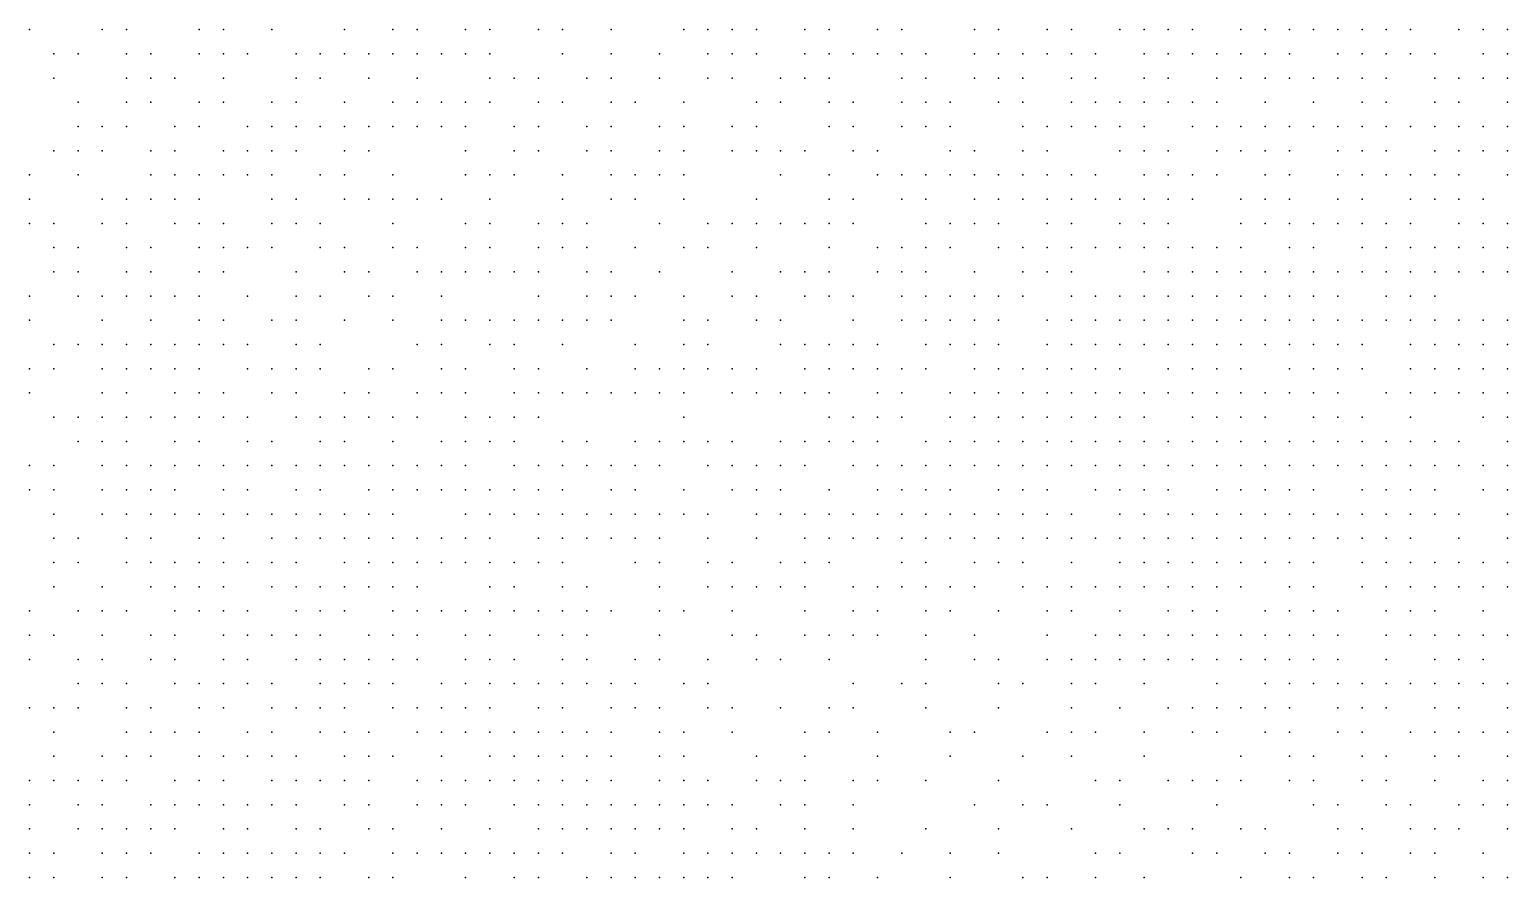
# Model space of a CAD drawing. Extents: x 429 to 793, y 817 to 1241.
# Drawn here: x 656.4 to 700.93, y 1055.32 to 1080.87 of the extents above; entities that cross this region are included whole.
import ezdxf

# ---------------------------------------------------------------- set-up
doc = ezdxf.new("R2010")
doc.units = 0

msp = doc.modelspace()

# ---------------------------------------------------------------- linework, layer by layer
for p in [(656.4, 1080.87, 210.255), (658.59, 1080.87, 207.883), (659.32, 1080.87, 207.35), (661.51, 1080.87, 206.18), (662.24, 1080.87, 205.65), (663.7, 1080.87, 204.817), (665.89, 1080.87, 204.187), (667.35, 1080.87, 203.86), (668.08, 1080.87, 203.935), (669.54, 1080.87, 203.738), (670.27, 1080.87, 203.755), (671.73, 1080.87, 203.5), (672.46, 1080.87, 203.525), (673.92, 1080.87, 203.75), (676.11, 1080.87, 203.825), (676.84, 1080.87, 203.899), (677.57, 1080.87, 203.973), (678.3, 1080.87, 204.117), (679.76, 1080.87, 204.26), (680.49, 1080.87, 204.217), (681.95, 1080.87, 204.13), (682.68, 1080.87, 203.985), (684.87, 1080.87, 203.945), (685.6, 1080.87, 203.848), (687.06, 1080.87, 203.72), (687.79, 1080.87, 203.747), (689.25, 1080.87, 203.9), (689.98, 1080.87, 203.8), (690.71, 1080.87, 203.643), (691.44, 1080.87, 203.487), (692.9, 1080.87, 203.33), (693.63, 1080.87, 203.472), (694.36, 1080.87, 203.365), (695.09, 1080.87, 203.027), (695.82, 1080.87, 203.065), (696.55, 1080.87, 202.712), (697.28, 1080.87, 202.735), (698.01, 1080.87, 202.405), (699.47, 1080.87, 202.132), (700.2, 1080.87, 201.603), (700.93, 1080.87, 201.585), (657.13, 1080.14, 209.6), (657.86, 1080.14, 208.737), (659.32, 1080.14, 207.862), (660.05, 1080.14, 207.093), (661.51, 1080.14, 206.085), (662.24, 1080.14, 205.46), (662.97, 1080.14, 205.414), (664.43, 1080.14, 204.823), (665.16, 1080.14, 204.493), (665.89, 1080.14, 204.47), (666.62, 1080.14, 204.14), (667.35, 1080.14, 204.037), (668.08, 1080.14, 204.013), (668.81, 1080.14, 203.877), (669.54, 1080.14, 203.893), (670.27, 1080.14, 203.75), (672.46, 1080.14, 203.605), (673.92, 1080.14, 203.745), (675.38, 1080.14, 203.77), (676.84, 1080.14, 203.837), (677.57, 1080.14, 203.917), (678.3, 1080.14, 204.06), (679.76, 1080.14, 204.157), (680.49, 1080.14, 204.165), (681.22, 1080.14, 204.153), (681.95, 1080.14, 204.047), (682.68, 1080.14, 204.09), (683.41, 1080.14, 204.05), (684.87, 1080.14, 204.01), (685.6, 1080.14, 203.97), (686.33, 1080.14, 203.845), (687.06, 1080.14, 203.805), (687.79, 1080.14, 203.733), (688.52, 1080.14, 203.765), (689.98, 1080.14, 203.55), (690.71, 1080.14, 203.443), (691.44, 1080.14, 203.46), (692.17, 1080.14, 203.29), (692.9, 1080.14, 203.12), (693.63, 1080.14, 203.117), (694.36, 1080.14, 202.903), (695.82, 1080.14, 202.69), (696.55, 1080.14, 202.503), (697.28, 1080.14, 202.25), (698.01, 1080.14, 202.03), (698.74, 1080.14, 201.757), (700.2, 1080.14, 201.483), (700.93, 1080.14, 201.21), (657.13, 1079.41, 209.163), (659.32, 1079.41, 207.477), (660.05, 1079.41, 206.903), (660.78, 1079.41, 206.33), (662.24, 1079.41, 205.803), (664.43, 1079.41, 205.13), (665.16, 1079.41, 204.926), (666.62, 1079.41, 204.327), (668.08, 1079.41, 204.16), (670.27, 1079.41, 203.83), (671, 1079.41, 203.66), (671.73, 1079.41, 203.712), (673.19, 1079.41, 203.71), (673.92, 1079.41, 203.735), (675.38, 1079.41, 203.793), (676.84, 1079.41, 203.842), (677.57, 1079.41, 203.96), (679.03, 1079.41, 204.023), (679.76, 1079.41, 204.053), (680.49, 1079.41, 204.03), (682.68, 1079.41, 203.996), (683.41, 1079.41, 203.967), (684.87, 1079.41, 203.942), (685.6, 1079.41, 203.925), (686.33, 1079.41, 203.93), (687.79, 1079.41, 203.848), (688.52, 1079.41, 203.85), (689.98, 1079.41, 203.66), (690.71, 1079.41, 203.553), (692.17, 1079.41, 203.392), (692.9, 1079.41, 203.285), (693.63, 1079.41, 203.182), (694.36, 1079.41, 203.13), (695.09, 1079.41, 202.915), (695.82, 1079.41, 202.7), (696.55, 1079.41, 202.583), (697.28, 1079.41, 202.467), (698.74, 1079.41, 202.1), (699.47, 1079.41, 201.937), (700.2, 1079.41, 201.743), (700.93, 1079.41, 201.55), (657.86, 1078.68, 209.013), (659.32, 1078.68, 207.86), (660.05, 1078.68, 207.471), (661.51, 1078.68, 206.433), (662.24, 1078.68, 206.043), (663.7, 1078.68, 205.37), (664.43, 1078.68, 205.268), (665.89, 1078.68, 204.513), (667.35, 1078.68, 204.347), (668.08, 1078.68, 204.17), (668.81, 1078.68, 204.027), (669.54, 1078.68, 204), (670.27, 1078.68, 203.883), (671.73, 1078.68, 203.738), (672.46, 1078.68, 203.764), (673.92, 1078.68, 203.73), (674.65, 1078.68, 203.745), (676.11, 1078.68, 203.827), (678.3, 1078.68, 203.89), (679.03, 1078.68, 203.92), (680.49, 1078.68, 203.927), (681.22, 1078.68, 203.975), (682.68, 1078.68, 203.923), (683.41, 1078.68, 203.903), (684.14, 1078.68, 203.883), (685.6, 1078.68, 203.875), (686.33, 1078.68, 203.858), (687.79, 1078.68, 203.798), (688.52, 1078.68, 203.805), (689.25, 1078.68, 203.762), (689.98, 1078.68, 203.77), (690.71, 1078.68, 203.667), (691.44, 1078.68, 203.595), (692.17, 1078.68, 203.557), (693.63, 1078.68, 203.365), (695.09, 1078.68, 203.243), (696.55, 1078.68, 202.953), (697.28, 1078.68, 202.767), (698.74, 1078.68, 202.58), (699.47, 1078.68, 202.39), (700.93, 1078.68, 201.78), (657.86, 1077.95, 209.387), (658.59, 1077.95, 208.81), (659.32, 1077.95, 208.233), (660.78, 1077.95, 206.727), (661.51, 1077.95, 206.337), (662.97, 1077.95, 205.947), (663.7, 1077.95, 205.61), (664.43, 1077.95, 205.28), (665.16, 1077.95, 205.083), (665.89, 1077.95, 204.7), (666.62, 1077.95, 204.523), (667.35, 1077.95, 204.533), (668.08, 1077.95, 204.317), (668.81, 1077.95, 204.107), (669.54, 1077.95, 203.963), (671, 1077.95, 203.846), (671.73, 1077.95, 203.823), (673.19, 1077.95, 203.74), (673.92, 1077.95, 203.735), (675.38, 1077.95, 203.772), (676.11, 1077.95, 203.817), (677.57, 1077.95, 203.803), (678.3, 1077.95, 203.852), (680.49, 1077.95, 203.862), (681.22, 1077.95, 203.903), (682.68, 1077.95, 203.86), (683.41, 1077.95, 203.84), (684.14, 1077.95, 203.82), (686.33, 1077.95, 203.83), (687.06, 1077.95, 203.79), (687.79, 1077.95, 203.748), (688.52, 1077.95, 203.755), (689.25, 1077.95, 203.717), (689.98, 1077.95, 203.727), (691.44, 1077.95, 203.565), (692.17, 1077.95, 203.492), (692.9, 1077.95, 203.42), (693.63, 1077.95, 203.335), (694.36, 1077.95, 203.28), (695.09, 1077.95, 203.213), (695.82, 1077.95, 203.117), (696.55, 1077.95, 202.99), (697.28, 1077.95, 202.853), (698.01, 1077.95, 202.717), (698.74, 1077.95, 202.567), (699.47, 1077.95, 202.434), (700.2, 1077.95, 202.2), (700.93, 1077.95, 202.01), (657.13, 1077.22, 210.3), (657.86, 1077.22, 209.64), (658.59, 1077.22, 208.98), (660.05, 1077.22, 207.673), (660.78, 1077.22, 207.02), (662.24, 1077.22, 206.24), (662.97, 1077.22, 205.85), (663.7, 1077.22, 205.467), (664.43, 1077.22, 205.27), (665.89, 1077.22, 204.855), (666.62, 1077.22, 204.637), (669.54, 1077.22, 204.043), (671, 1077.22, 203.902), (671.73, 1077.22, 203.858), (673.19, 1077.22, 203.775), (673.92, 1077.22, 203.735), (675.38, 1077.22, 203.773), (676.11, 1077.22, 203.757), (677.57, 1077.22, 203.723), (678.3, 1077.22, 203.745), (679.03, 1077.22, 203.794), (679.76, 1077.22, 203.799), (681.22, 1077.22, 203.797), (681.95, 1077.22, 203.8), (684.14, 1077.22, 203.76), (684.87, 1077.22, 203.785), (686.33, 1077.22, 203.767), (687.06, 1077.22, 203.74), (689.25, 1077.22, 203.673), (689.98, 1077.22, 203.64), (690.71, 1077.22, 203.59), (692.17, 1077.22, 203.497), (692.9, 1077.22, 203.39), (693.63, 1077.22, 203.305), (694.36, 1077.22, 203.19), (695.82, 1077.22, 203.093), (696.55, 1077.22, 202.917), (697.28, 1077.22, 202.84), (698.74, 1077.22, 202.421), (699.47, 1077.22, 202.275), (700.2, 1077.22, 202.185), (700.93, 1077.22, 202.005), (656.4, 1076.49, 211.42), (657.86, 1076.49, 210.324), (660.05, 1076.49, 207.967), (660.78, 1076.49, 207.313), (661.51, 1076.49, 206.787), (662.24, 1076.49, 206.533), (662.97, 1076.49, 206.087), (663.7, 1076.49, 205.653), (665.16, 1076.49, 205.073), (665.89, 1076.49, 204.897), (667.35, 1076.49, 204.463), (669.54, 1076.49, 203.98), (670.27, 1076.49, 203.937), (671, 1076.49, 203.893), (672.46, 1076.49, 203.85), (673.92, 1076.49, 203.77), (674.65, 1076.49, 203.73), (675.38, 1076.49, 203.713), (676.11, 1076.49, 203.697), (679.03, 1076.49, 203.737), (680.49, 1076.49, 203.713), (681.95, 1076.49, 203.72), (682.68, 1076.49, 203.72), (683.41, 1076.49, 203.76), (684.14, 1076.49, 203.76), (684.87, 1076.49, 203.725), (685.6, 1076.49, 203.69), (686.33, 1076.49, 203.715), (687.06, 1076.49, 203.683), (687.79, 1076.49, 203.68), (688.52, 1076.49, 203.667), (689.98, 1076.49, 203.593), (690.71, 1076.49, 203.558), (691.44, 1076.49, 203.477), (692.17, 1076.49, 203.453), (693.63, 1076.49, 203.263), (694.36, 1076.49, 203.203), (695.82, 1076.49, 203.07), (696.55, 1076.49, 202.932), (697.28, 1076.49, 202.717), (698.01, 1076.49, 202.54), (698.74, 1076.49, 202.408), (699.47, 1076.49, 202.36), (700.93, 1076.49, 202), (656.4, 1075.76, 211.88), (658.59, 1075.76, 209), (659.32, 1075.76, 208.26), (660.05, 1075.76, 207.607), (660.78, 1075.76, 207.49), (661.51, 1075.76, 207.08), (663.7, 1075.76, 205.89), (664.43, 1075.76, 205.26), (665.89, 1075.76, 205.043), (666.62, 1075.76, 204.827), (667.35, 1075.76, 204.61), (668.08, 1075.76, 204.4), (668.81, 1075.76, 204.19), (670.27, 1075.76, 203.96), (672.46, 1075.76, 203.824), (673.92, 1075.76, 203.772), (674.65, 1075.76, 203.683), (676.11, 1075.76, 203.671), (678.3, 1075.76, 203.647), (680.49, 1075.76, 203.633), (681.22, 1075.76, 203.637), (682.68, 1075.76, 203.64), (683.41, 1075.76, 203.64), (684.87, 1075.76, 203.665), (685.6, 1075.76, 203.673), (686.33, 1075.76, 203.65), (687.06, 1075.76, 203.627), (687.79, 1075.76, 203.603), (688.52, 1075.76, 203.62), (689.25, 1075.76, 203.58), (689.98, 1075.76, 203.547), (690.71, 1075.76, 203.512), (691.44, 1075.76, 203.43), (692.9, 1075.76, 203.323), (693.63, 1075.76, 203.27), (694.36, 1075.76, 203.18), (695.82, 1075.76, 203.047), (696.55, 1075.76, 202.793), (698.01, 1075.76, 202.523), (698.74, 1075.76, 202.397), (699.47, 1075.76, 202.35), (700.2, 1075.76, 202.128), (656.4, 1075.03, 211.6), (657.13, 1075.03, 210.86), (658.59, 1075.03, 209.851), (659.32, 1075.03, 208.64), (660.78, 1075.03, 207.453), (661.51, 1075.03, 207.007), (662.24, 1075.03, 206.56), (663.7, 1075.03, 206.007), (664.43, 1075.03, 205.463), (665.16, 1075.03, 205.183), (667.35, 1075.03, 204.75), (669.54, 1075.03, 204.06), (670.27, 1075.03, 203.953), (671.73, 1075.03, 203.867), (672.46, 1075.03, 203.841), (673.19, 1075.03, 203.815), (675.38, 1075.03, 203.575), (676.84, 1075.03, 203.593), (677.57, 1075.03, 203.559), (678.3, 1075.03, 203.577), (679.03, 1075.03, 203.503), (679.76, 1075.03, 203.518), (680.49, 1075.03, 203.405), (681.22, 1075.03, 203.446), (683.41, 1075.03, 203.563), (684.14, 1075.03, 203.64), (684.87, 1075.03, 203.477), (685.6, 1075.03, 203.617), (687.06, 1075.03, 203.57), (687.79, 1075.03, 203.547), (689.25, 1075.03, 203.523), (689.98, 1075.03, 203.5), (690.71, 1075.03, 203.465), (692.9, 1075.03, 203.287), (693.63, 1075.03, 203.203), (694.36, 1075.03, 203.12), (695.09, 1075.03, 203.09), (695.82, 1075.03, 202.885), (696.55, 1075.03, 202.847), (697.28, 1075.03, 202.677), (698.01, 1075.03, 202.507), (699.47, 1075.03, 202.333), (700.2, 1075.03, 202.16), (700.93, 1075.03, 201.985), (657.13, 1074.3, 211.297), (657.86, 1074.3, 210.557), (659.32, 1074.3, 209.312), (660.05, 1074.3, 208.32), (661.51, 1074.3, 207.32), (662.24, 1074.3, 206.873), (662.97, 1074.3, 206.753), (663.7, 1074.3, 206.21), (665.16, 1074.3, 205.387), (665.89, 1074.3, 205.107), (667.35, 1074.3, 204.82), (668.08, 1074.3, 204.61), (669.54, 1074.3, 204.14), (670.27, 1074.3, 204.033), (671.73, 1074.3, 203.883), (672.46, 1074.3, 203.857), (673.19, 1074.3, 203.74), (674.65, 1074.3, 203.58), (676.11, 1074.3, 203.523), (676.84, 1074.3, 203.507), (678.3, 1074.3, 203.433), (680.49, 1074.3, 203.33), (681.95, 1074.3, 203.333), (682.68, 1074.3, 203.448), (683.41, 1074.3, 203.307), (684.14, 1074.3, 203.46), (685.6, 1074.3, 203.423), (686.33, 1074.3, 203.346), (687.06, 1074.3, 203.377), (687.79, 1074.3, 203.311), (688.52, 1074.3, 203.438), (689.25, 1074.3, 203.372), (689.98, 1074.3, 203.29), (690.71, 1074.3, 203.277), (691.44, 1074.3, 203.268), (692.17, 1074.3, 203.259), (692.9, 1074.3, 203.25), (694.36, 1074.3, 203.083), (695.09, 1074.3, 203), (696.55, 1074.3, 202.83), (697.28, 1074.3, 202.66), (698.01, 1074.3, 202.49), (698.74, 1074.3, 202.317), (699.47, 1074.3, 202.127), (700.2, 1074.3, 202.143), (700.93, 1074.3, 201.97), (657.13, 1073.57, 212.19), (657.86, 1073.57, 210.993), (659.32, 1073.57, 209.497), (660.05, 1073.57, 208.74), (661.51, 1073.57, 207.633), (662.24, 1073.57, 207.187), (664.43, 1073.57, 205.87), (665.89, 1073.57, 205.31), (666.62, 1073.57, 205.03), (668.08, 1073.57, 204.49), (668.81, 1073.57, 204.22), (669.54, 1073.57, 204.192), (670.27, 1073.57, 204.113), (671, 1073.57, 204.007), (671.73, 1073.57, 203.9), (673.19, 1073.57, 203.693), (673.92, 1073.57, 203.59), (675.38, 1073.57, 203.483), (677.57, 1073.57, 203.363), (679.03, 1073.57, 203.25), (679.76, 1073.57, 203.227), (680.49, 1073.57, 203.203), (681.95, 1073.57, 203.295), (682.68, 1073.57, 203.153), (683.41, 1073.57, 203.127), (684.87, 1073.57, 203.243), (686.33, 1073.57, 203.207), (687.06, 1073.57, 203.183), (687.79, 1073.57, 203.16), (689.98, 1073.57, 203.08), (690.71, 1073.57, 202.993), (691.44, 1073.57, 203.055), (692.17, 1073.57, 203.046), (692.9, 1073.57, 202.921), (693.63, 1073.57, 202.805), (694.36, 1073.57, 202.87), (695.09, 1073.57, 202.783), (695.82, 1073.57, 202.717), (696.55, 1073.57, 202.623), (697.28, 1073.57, 202.359), (698.01, 1073.57, 202.283), (698.74, 1073.57, 202.102), (699.47, 1073.57, 201.92), (700.2, 1073.57, 201.945), (700.93, 1073.57, 201.665), (656.4, 1072.84, 213.437), (657.86, 1072.84, 211.87), (658.59, 1072.84, 210.673), (659.32, 1072.84, 209.917), (660.05, 1072.84, 208.997), (660.78, 1072.84, 208.835), (661.51, 1072.84, 207.5), (662.97, 1072.84, 206.413), (664.43, 1072.84, 205.787), (665.16, 1072.84, 205.705), (666.62, 1072.84, 205.18), (667.35, 1072.84, 204.895), (668.81, 1072.84, 204.31), (671.73, 1072.84, 203.923), (673.19, 1072.84, 203.613), (673.92, 1072.84, 203.547), (674.65, 1072.84, 203.493), (676.11, 1072.84, 203.43), (677.57, 1072.84, 203.272), (678.3, 1072.84, 203.134), (679.76, 1072.84, 203.074), (680.49, 1072.84, 203.152), (681.22, 1072.84, 203.102), (682.68, 1072.84, 203.048), (683.41, 1072.84, 203.074), (684.14, 1072.84, 203.1), (684.87, 1072.84, 203.063), (685.6, 1072.84, 202.953), (686.33, 1072.84, 203.027), (687.79, 1072.84, 202.95), (688.52, 1072.84, 202.91), (689.25, 1072.84, 202.847), (689.98, 1072.84, 202.87), (690.71, 1072.84, 202.783), (691.44, 1072.84, 202.833), (692.17, 1072.84, 202.61), (692.9, 1072.84, 202.708), (693.63, 1072.84, 202.74), (694.36, 1072.84, 202.653), (695.09, 1072.84, 202.567), (695.82, 1072.84, 202.407), (697.28, 1072.84, 202.247), (698.01, 1072.84, 202.077), (698.74, 1072.84, 201.895), (656.4, 1072.11, 214.35), (658.59, 1072.11, 211.537), (660.05, 1072.11, 209.421), (661.51, 1072.11, 207.82), (662.24, 1072.11, 207.17), (663.7, 1072.11, 206.083), (664.43, 1072.11, 206.001), (665.89, 1072.11, 205.33), (667.35, 1072.11, 205), (668.81, 1072.11, 204.4), (669.54, 1072.11, 204.293), (670.27, 1072.11, 204.12), (671, 1072.11, 203.947), (671.73, 1072.11, 203.777), (672.46, 1072.11, 203.68), (673.19, 1072.11, 203.607), (673.92, 1072.11, 203.503), (676.11, 1072.11, 203.247), (676.84, 1072.11, 203.15), (678.3, 1072.11, 203.053), (679.03, 1072.11, 202.997), (681.22, 1072.11, 202.867), (682.68, 1072.11, 202.865), (683.41, 1072.11, 202.891), (684.14, 1072.11, 202.917), (684.87, 1072.11, 202.843), (685.6, 1072.11, 202.843), (687.06, 1072.11, 202.787), (687.79, 1072.11, 202.8), (688.52, 1072.11, 202.633), (689.25, 1072.11, 202.657), (689.98, 1072.11, 202.538), (690.71, 1072.11, 202.633), (691.44, 1072.11, 202.515), (692.17, 1072.11, 202.393), (692.9, 1072.11, 202.378), (693.63, 1072.11, 202.368), (694.36, 1072.11, 202.359), (695.09, 1072.11, 202.35), (695.82, 1072.11, 202.19), (696.55, 1072.11, 201.998), (697.28, 1072.11, 202.03), (698.01, 1072.11, 201.87), (698.74, 1072.11, 201.7), (699.47, 1072.11, 201.615), (700.2, 1072.11, 201.332), (700.93, 1072.11, 201.36), (657.13, 1071.38, 213.527), (657.86, 1071.38, 212.75), (658.59, 1071.38, 211.203), (659.32, 1071.38, 210.43), (660.05, 1071.38, 209.844), (660.78, 1071.38, 208.797), (661.51, 1071.38, 208.14), (662.24, 1071.38, 207.49), (662.97, 1071.38, 206.84), (664.43, 1071.38, 206.214), (665.16, 1071.38, 205.673), (668.08, 1071.38, 204.625), (668.81, 1071.38, 204.372), (670.27, 1071.38, 204.143), (671, 1071.38, 203.97), (672.46, 1071.38, 203.63), (674.65, 1071.38, 203.36), (676.11, 1071.38, 203.16), (676.84, 1071.38, 203.063), (679.03, 1071.38, 202.87), (679.76, 1071.38, 202.947), (680.49, 1071.38, 202.763), (681.22, 1071.38, 202.71), (681.95, 1071.38, 202.657), (683.41, 1071.38, 202.708), (684.14, 1071.38, 202.55), (684.87, 1071.38, 202.697), (685.6, 1071.38, 202.64), (687.06, 1071.38, 202.583), (687.79, 1071.38, 202.533), (688.52, 1071.38, 202.483), (689.25, 1071.38, 202.443), (689.98, 1071.38, 202.325), (690.71, 1071.38, 202.42), (691.44, 1071.38, 202.267), (692.17, 1071.38, 202.177), (692.9, 1071.38, 202.083), (693.63, 1071.38, 202.145), (694.36, 1071.38, 202.136), (695.09, 1071.38, 201.903), (695.82, 1071.38, 201.951), (696.55, 1071.38, 201.775), (698.01, 1071.38, 201.437), (698.74, 1071.38, 201.277), (699.47, 1071.38, 201.305), (700.2, 1071.38, 201.05), (700.93, 1071.38, 200.7), (656.4, 1070.65, 214.81), (657.13, 1070.65, 214.033), (658.59, 1070.65, 212.227), (659.32, 1070.65, 210.913), (660.05, 1070.65, 210.227), (660.78, 1070.65, 209.57), (661.51, 1070.65, 208.46), (662.97, 1070.65, 207.16), (663.7, 1070.65, 206.51), (664.43, 1070.65, 206.167), (665.16, 1070.65, 205.823), (666.62, 1070.65, 205.406), (667.35, 1070.65, 204.82), (668.81, 1070.65, 204.49), (669.54, 1070.65, 204.298), (671, 1070.65, 204.107), (671.73, 1070.65, 203.923), (673.19, 1070.65, 203.54), (674.65, 1070.65, 203.328), (675.38, 1070.65, 203.244), (676.11, 1070.65, 203.197), (676.84, 1070.65, 203.097), (677.57, 1070.65, 203.033), (678.3, 1070.65, 202.97), (679.76, 1070.65, 202.757), (680.49, 1070.65, 202.733), (681.22, 1070.65, 202.643), (681.95, 1070.65, 202.653), (682.68, 1070.65, 202.597), (683.41, 1070.65, 202.54), (684.87, 1070.65, 202.493), (685.6, 1070.65, 202.437), (686.33, 1070.65, 202.38), (687.06, 1070.65, 202.38), (687.79, 1070.65, 202.33), (688.52, 1070.65, 202.28), (689.25, 1070.65, 202.23), (690.71, 1070.65, 202.14), (691.44, 1070.65, 202.05), (692.17, 1070.65, 201.96), (692.9, 1070.65, 201.867), (694.36, 1070.65, 201.773), (695.09, 1070.65, 201.68), (695.82, 1070.65, 201.527), (696.55, 1070.65, 201.45), (698.01, 1070.65, 201.22), (698.74, 1070.65, 201.06), (699.47, 1070.65, 200.9), (700.2, 1070.65, 200.74), (700.93, 1070.65, 200.493), (656.4, 1069.92, 215.863), (658.59, 1069.92, 212.734), (659.32, 1069.92, 211.397), (660.78, 1069.92, 210.023), (661.51, 1069.92, 209.367), (662.24, 1069.92, 208.717), (663.7, 1069.92, 206.93), (664.43, 1069.92, 206.477), (665.89, 1069.92, 205.79), (666.62, 1069.92, 205.716), (668.08, 1069.92, 204.69), (668.81, 1069.92, 204.453), (669.54, 1069.92, 204.435), (671, 1069.92, 204.059), (671.73, 1069.92, 204.012), (672.46, 1069.92, 203.828), (673.19, 1069.92, 203.62), (673.92, 1069.92, 203.477), (674.65, 1069.92, 203.365), (675.38, 1069.92, 203.281), (676.11, 1069.92, 203.233), (677.57, 1069.92, 203.07), (678.3, 1069.92, 202.85), (679.03, 1069.92, 202.74), (679.76, 1069.92, 202.69), (680.49, 1069.92, 202.667), (681.95, 1069.92, 202.587), (682.68, 1069.92, 202.537), (684.14, 1069.92, 202.43), (684.87, 1069.92, 202.323), (685.6, 1069.92, 202.21), (686.33, 1069.92, 202.21), (687.06, 1069.92, 202.13), (687.79, 1069.92, 202.05), (688.52, 1069.92, 202.14), (689.25, 1069.92, 202), (689.98, 1069.92, 201.978), (690.71, 1069.92, 201.725), (691.44, 1069.92, 201.719), (692.17, 1069.92, 201.713), (692.9, 1069.92, 201.582), (693.63, 1069.92, 201.697), (694.36, 1069.92, 201.565), (695.09, 1069.92, 201.417), (695.82, 1069.92, 201.36), (697.28, 1069.92, 201.13), (698.01, 1069.92, 200.895), (698.74, 1069.92, 200.57), (699.47, 1069.92, 200.487), (700.2, 1069.92, 200.32), (700.93, 1069.92, 200.353), (657.13, 1069.19, 215.854), (657.86, 1069.19, 214.773), (658.59, 1069.19, 212.677), (659.32, 1069.19, 211.88), (660.05, 1069.19, 211.663), (660.78, 1069.19, 210.507), (661.51, 1069.19, 209.82), (662.24, 1069.19, 209.137), (662.97, 1069.19, 208.033), (664.43, 1069.19, 206.897), (665.16, 1069.19, 206.443), (665.89, 1069.19, 206.1), (666.62, 1069.19, 205.77), (667.35, 1069.19, 205.33), (668.08, 1069.19, 204.89), (669.54, 1069.19, 204.417), (670.27, 1069.19, 204.408), (671, 1069.19, 204.243), (671.73, 1069.19, 204.073), (676.11, 1069.19, 203.17), (680.49, 1069.19, 202.6), (681.22, 1069.19, 202.577), (681.95, 1069.19, 202.523), (682.68, 1069.19, 202.417), (684.14, 1069.19, 202.31), (684.87, 1069.19, 202.203), (685.6, 1069.19, 202.097), (686.33, 1069.19, 202.04), (687.06, 1069.19, 201.96), (687.79, 1069.19, 201.99), (688.52, 1069.19, 201.88), (689.25, 1069.19, 201.77), (689.98, 1069.19, 201.663), (691.44, 1069.19, 201.557), (692.17, 1069.19, 201.467), (692.9, 1069.19, 201.373), (693.63, 1069.19, 201.263), (695.09, 1069.19, 201.153), (695.82, 1069.19, 200.99), (696.55, 1069.19, 200.827), (698.01, 1069.19, 200.485), (700.2, 1069.19, 199.9), (700.93, 1069.19, 199.663), (657.86, 1068.46, 215.277), (658.59, 1068.46, 213.163), (659.32, 1068.46, 212.367), (660.78, 1068.46, 211.228), (661.51, 1068.46, 210.28), (662.97, 1068.46, 208.39), (663.7, 1068.46, 207.67), (665.16, 1068.46, 206.863), (665.89, 1068.46, 206.41), (667.35, 1068.46, 205.53), (668.81, 1068.46, 205.033), (669.54, 1068.46, 204.617), (670.27, 1068.46, 204.38), (671, 1068.46, 204.28), (672.46, 1068.46, 203.927), (673.19, 1068.46, 203.7), (674.65, 1068.46, 203.532), (675.38, 1068.46, 203.27), (676.11, 1068.46, 203.173), (676.84, 1068.46, 203.127), (677.57, 1068.46, 202.983), (679.03, 1068.46, 202.761), (679.76, 1068.46, 202.682), (680.49, 1068.46, 202.602), (681.22, 1068.46, 202.51), (681.95, 1068.46, 202.403), (683.41, 1068.46, 202.19), (684.14, 1068.46, 202.087), (684.87, 1068.46, 202.083), (685.6, 1068.46, 201.977), (686.33, 1068.46, 201.87), (687.06, 1068.46, 201.76), (687.79, 1068.46, 201.6), (688.52, 1068.46, 201.65), (689.25, 1068.46, 201.54), (689.98, 1068.46, 201.433), (690.71, 1068.46, 201.275), (691.44, 1068.46, 201.327), (692.17, 1068.46, 201.22), (692.9, 1068.46, 201.11), (693.63, 1068.46, 201), (694.36, 1068.46, 200.908), (695.09, 1068.46, 200.89), (695.82, 1068.46, 200.727), (696.55, 1068.46, 200.563), (697.28, 1068.46, 200.4), (698.01, 1068.46, 200.233), (698.74, 1068.46, 200.15), (699.47, 1068.46, 200.067), (700.93, 1068.46, 199.512), (656.4, 1067.73, 217.952), (657.13, 1067.73, 217.228), (658.59, 1067.73, 214.56), (659.32, 1067.73, 212.853), (660.05, 1067.73, 212.636), (660.78, 1067.73, 211.453), (661.51, 1067.73, 210.74), (662.24, 1067.73, 209.44), (662.97, 1067.73, 208.82), (663.7, 1067.73, 208.1), (664.43, 1067.73, 208), (665.16, 1067.73, 206.73), (665.89, 1067.73, 206.24), (666.62, 1067.73, 206.183), (667.35, 1067.73, 205.687), (668.08, 1067.73, 205.303), (668.81, 1067.73, 204.977), (669.54, 1067.73, 204.92), (671, 1067.73, 204.247), (671.73, 1067.73, 204.18), (672.46, 1067.73, 203.987), (673.19, 1067.73, 203.793), (673.92, 1067.73, 203.625), (674.65, 1067.73, 203.507), (675.38, 1067.73, 203.32), (676.84, 1067.73, 203.075), (677.57, 1067.73, 202.964), (678.3, 1067.73, 202.853), (679.03, 1067.73, 202.774), (679.76, 1067.73, 202.695), (681.22, 1067.73, 202.473), (681.95, 1067.73, 202.313), (682.68, 1067.73, 202.158), (683.41, 1067.73, 202.1), (684.14, 1067.73, 201.997), (684.87, 1067.73, 201.895), (685.6, 1067.73, 201.887), (686.33, 1067.73, 201.72), (687.06, 1067.73, 201.63), (687.79, 1067.73, 201.39), (688.52, 1067.73, 201.36), (689.25, 1067.73, 201.33), (689.98, 1067.73, 201.198), (690.71, 1067.73, 201.117), (691.44, 1067.73, 201.143), (692.17, 1067.73, 200.983), (692.9, 1067.73, 200.853), (693.63, 1067.73, 200.652), (694.36, 1067.73, 200.633), (695.09, 1067.73, 200.447), (695.82, 1067.73, 200.26), (696.55, 1067.73, 200.04), (697.28, 1067.73, 199.867), (698.01, 1067.73, 199.687), (698.74, 1067.73, 199.73), (699.47, 1067.73, 199.395), (700.2, 1067.73, 199.48), (700.93, 1067.73, 199.092), (656.4, 1067, 219.103), (657.13, 1067, 217.675), (658.59, 1067, 215.161), (659.32, 1067, 213.34), (660.05, 1067, 213.138), (660.78, 1067, 211.913), (662.24, 1067, 209.773), (662.97, 1067, 209.25), (664.43, 1067, 207.613), (665.16, 1067, 207.05), (666.62, 1067, 205.957), (667.35, 1067, 205.9), (668.08, 1067, 205.46), (668.81, 1067, 205.28), (669.54, 1067, 204.98), (670.27, 1067, 204.68), (671, 1067, 204.397), (671.73, 1067, 204.113), (672.46, 1067, 204.08), (673.92, 1067, 203.743), (674.65, 1067, 203.557), (676.11, 1067, 203.19), (677.57, 1067, 203.01), (678.3, 1067, 202.867), (679.03, 1067, 202.788), (680.49, 1067, 202.437), (681.95, 1067, 202.277), (682.68, 1067, 202.117), (683.41, 1067, 202.01), (684.14, 1067, 201.908), (685.6, 1067, 201.737), (686.33, 1067, 201.57), (687.06, 1067, 201.4), (688.52, 1067, 201.23), (689.25, 1067, 201.12), (689.98, 1067, 201.013), (690.71, 1067, 200.88), (692.17, 1067, 200.747), (692.9, 1067, 200.617), (693.63, 1067, 200.395), (694.36, 1067, 200.12), (695.09, 1067, 200.19), (696.55, 1067, 199.773), (697.28, 1067, 199.6), (698.01, 1067, 199.421), (698.74, 1067, 199.242), (700.2, 1067, 199.06), (700.93, 1067, 198.83), (657.13, 1066.27, 218.33), (658.59, 1066.27, 215.86), (659.32, 1066.27, 214.253), (660.05, 1066.27, 213.07), (660.78, 1066.27, 212.289), (661.51, 1066.27, 211.643), (662.24, 1066.27, 210.699), (662.97, 1066.27, 209.06), (663.7, 1066.27, 208.935), (664.43, 1066.27, 208.413), (665.16, 1066.27, 207.37), (665.89, 1066.27, 207.201), (666.62, 1066.27, 206.277), (667.35, 1066.27, 205.73), (669.54, 1066.27, 205.13), (670.27, 1066.27, 204.83), (671, 1066.27, 204.681), (671.73, 1066.27, 204.263), (672.46, 1066.27, 203.98), (673.19, 1066.27, 203.793), (673.92, 1066.27, 203.758), (674.65, 1066.27, 203.607), (675.38, 1066.27, 203.42), (676.11, 1066.27, 203.314), (676.84, 1066.27, 203.208), (678.3, 1066.27, 202.88), (679.03, 1066.27, 202.72), (679.76, 1066.27, 202.56), (680.49, 1066.27, 202.4), (681.22, 1066.27, 202.293), (681.95, 1066.27, 202.187), (682.68, 1066.27, 202.08), (683.41, 1066.27, 201.92), (684.14, 1066.27, 201.8), (684.87, 1066.27, 201.673), (685.6, 1066.27, 201.587), (686.33, 1066.27, 201.42), (687.06, 1066.27, 201.294), (687.79, 1066.27, 201.168), (689.25, 1066.27, 200.91), (689.98, 1066.27, 200.777), (690.71, 1066.27, 200.668), (691.44, 1066.27, 200.589), (692.17, 1066.27, 200.392), (692.9, 1066.27, 200.38), (693.63, 1066.27, 200.167), (694.36, 1066.27, 199.97), (695.09, 1066.27, 199.857), (695.82, 1066.27, 199.772), (696.55, 1066.27, 199.509), (697.28, 1066.27, 199.423), (698.01, 1066.27, 199.244), (698.74, 1066.27, 199.065), (699.47, 1066.27, 199.062), (700.93, 1066.27, 198.623), (657.13, 1065.54, 218.924), (657.86, 1065.54, 217.12), (659.32, 1065.54, 215.513), (660.05, 1065.54, 213.983), (661.51, 1065.54, 212.087), (662.24, 1065.54, 211.373), (663.7, 1065.54, 208.893), (664.43, 1065.54, 208.81), (665.16, 1065.54, 207.767), (665.89, 1065.54, 207.597), (666.62, 1065.54, 206.862), (667.35, 1065.54, 206.08), (668.08, 1065.54, 205.695), (668.81, 1065.54, 205.407), (669.54, 1065.54, 205.372), (670.27, 1065.54, 205.083), (671.73, 1065.54, 204.517), (672.46, 1065.54, 204.14), (673.19, 1065.54, 203.928), (673.92, 1065.54, 203.875), (674.65, 1065.54, 203.706), (675.38, 1065.54, 203.537), (676.84, 1065.54, 203.325), (678.3, 1065.54, 202.8), (679.76, 1065.54, 202.587), (680.49, 1065.54, 202.453), (681.22, 1065.54, 202.347), (681.95, 1065.54, 202.24), (682.68, 1065.54, 202.133), (683.41, 1065.54, 201.95), (684.14, 1065.54, 201.76), (684.87, 1065.54, 201.68), (685.6, 1065.54, 201.553), (686.33, 1065.54, 201.427), (687.06, 1065.54, 201.301), (687.79, 1065.54, 201.175), (688.52, 1065.54, 201.042), (689.25, 1065.54, 200.893), (689.98, 1065.54, 200.747), (690.71, 1065.54, 200.585), (691.44, 1065.54, 200.427), (692.17, 1065.54, 200.308), (692.9, 1065.54, 200.213), (693.63, 1065.54, 200.017), (694.36, 1065.54, 199.82), (695.09, 1065.54, 199.62), (695.82, 1065.54, 199.595), (696.55, 1065.54, 199.42), (697.28, 1065.54, 199.247), (698.01, 1065.54, 199.068), (699.47, 1065.54, 198.66), (700.93, 1065.54, 198.423), (657.13, 1064.81, 219.613), (657.86, 1064.81, 217.563), (659.32, 1064.81, 215.879), (660.05, 1064.81, 215.163), (660.78, 1064.81, 214.201), (661.51, 1064.81, 212.53), (662.24, 1064.81, 211.807), (662.97, 1064.81, 211.083), (663.7, 1064.81, 209.76), (664.43, 1064.81, 208.727), (665.89, 1064.81, 207.994), (666.62, 1064.81, 207.428), (667.35, 1064.81, 206.43), (668.08, 1064.81, 206.033), (668.81, 1064.81, 205.66), (669.54, 1064.81, 205.637), (670.27, 1064.81, 205.337), (671, 1064.81, 205.188), (671.73, 1064.81, 204.677), (672.46, 1064.81, 204.3), (674.65, 1064.81, 203.84), (675.38, 1064.81, 203.653), (676.84, 1064.81, 203.25), (677.57, 1064.81, 203.027), (679.03, 1064.81, 202.847), (679.76, 1064.81, 202.667), (680.49, 1064.81, 202.507), (682.68, 1064.81, 202.163), (683.41, 1064.81, 201.98), (684.87, 1064.81, 201.6), (685.6, 1064.81, 201.56), (686.33, 1064.81, 201.433), (687.79, 1064.81, 201.07), (689.25, 1064.81, 200.877), (689.98, 1064.81, 200.677), (690.71, 1064.81, 200.477), (691.44, 1064.81, 200.343), (692.17, 1064.81, 200.225), (692.9, 1064.81, 200.063), (693.63, 1064.81, 199.867), (694.36, 1064.81, 199.67), (695.09, 1064.81, 199.497), (696.55, 1064.81, 199.27), (697.28, 1064.81, 199.07), (698.01, 1064.81, 198.867), (698.74, 1064.81, 198.688), (699.47, 1064.81, 198.46), (700.2, 1064.81, 198.244), (700.93, 1064.81, 198.028), (657.13, 1064.08, 220.057), (658.59, 1064.08, 217.213), (660.05, 1064.08, 215.617), (660.78, 1064.08, 214.654), (661.51, 1064.08, 212.973), (662.24, 1064.08, 212.312), (663.7, 1064.08, 210.793), (664.43, 1064.08, 209.987), (665.16, 1064.08, 208.56), (665.89, 1064.08, 207.967), (666.62, 1064.08, 207.852), (667.35, 1064.08, 207.316), (668.08, 1064.08, 206.573), (670.27, 1064.08, 205.59), (671, 1064.08, 205.213), (672.46, 1064.08, 204.46), (673.19, 1064.08, 204.331), (675.38, 1064.08, 203.77), (676.84, 1064.08, 203.323), (677.57, 1064.08, 203.1), (678.3, 1064.08, 202.986), (679.03, 1064.08, 202.92), (679.76, 1064.08, 202.74), (681.22, 1064.08, 202.377), (681.95, 1064.08, 202.307), (682.68, 1064.08, 202.193), (683.41, 1064.08, 202.01), (684.14, 1064.08, 201.878), (684.87, 1064.08, 201.747), (686.33, 1064.08, 201.44), (687.06, 1064.08, 201.247), (687.79, 1064.08, 201.053), (688.52, 1064.08, 200.86), (689.25, 1064.08, 200.713), (689.98, 1064.08, 200.66), (690.71, 1064.08, 200.46), (691.44, 1064.08, 200.26), (692.17, 1064.08, 200.042), (692.9, 1064.08, 199.918), (694.36, 1064.08, 199.577), (695.09, 1064.08, 199.403), (696.55, 1064.08, 199.177), (697.28, 1064.08, 198.947), (698.01, 1064.08, 198.713), (698.74, 1064.08, 198.421), (699.47, 1064.08, 198.153), (700.2, 1064.08, 198.091), (700.93, 1064.08, 197.875), (656.4, 1063.35, 221.927), (657.86, 1063.35, 219.565), (658.59, 1063.35, 218.86), (659.32, 1063.35, 216.863), (660.78, 1063.35, 215.333), (661.51, 1063.35, 213.417), (662.24, 1063.35, 212.683), (662.97, 1063.35, 211.95), (664.43, 1063.35, 210.627), (665.16, 1063.35, 209.993), (665.89, 1063.35, 208.387), (667.35, 1063.35, 207.679), (668.08, 1063.35, 206.937), (668.81, 1063.35, 206.73), (669.54, 1063.35, 206.35), (670.27, 1063.35, 205.86), (671, 1063.35, 205.387), (671.73, 1063.35, 204.959), (672.46, 1063.35, 204.633), (673.19, 1063.35, 204.504), (673.92, 1063.35, 204.202), (675.38, 1063.35, 203.893), (676.11, 1063.35, 203.665), (677.57, 1063.35, 203.183), (679.76, 1063.35, 202.823), (681.22, 1063.35, 202.455), (681.95, 1063.35, 202.35), (683.41, 1063.35, 202.053), (684.14, 1063.35, 201.922), (685.6, 1063.35, 201.615), (687.06, 1063.35, 201.26), (687.79, 1063.35, 201.022), (689.25, 1063.35, 200.727), (690.71, 1063.35, 200.412), (691.44, 1063.35, 200.193), (692.17, 1063.35, 200.001), (693.63, 1063.35, 199.701), (694.36, 1063.35, 199.483), (695.09, 1063.35, 199.31), (695.82, 1063.35, 199.23), (697.28, 1063.35, 198.823), (698.01, 1063.35, 198.59), (698.74, 1063.35, 198.268), (700.2, 1063.35, 197.747), (656.4, 1062.62, 222.76), (657.13, 1062.62, 221.086), (658.59, 1062.62, 219.27), (660.05, 1062.62, 216.47), (660.78, 1062.62, 215.733), (662.24, 1062.62, 213.58), (662.97, 1062.62, 212.393), (663.7, 1062.62, 211.66), (664.43, 1062.62, 211.027), (665.16, 1062.62, 210.393), (666.62, 1062.62, 208.1), (667.35, 1062.62, 208.042), (668.08, 1062.62, 207.3), (669.54, 1062.62, 206.62), (670.27, 1062.62, 206.13), (671.73, 1062.62, 205.183), (672.46, 1062.62, 204.807), (673.19, 1062.62, 204.678), (675.38, 1062.62, 204.017), (677.57, 1062.62, 203.267), (678.3, 1062.62, 203.153), (679.76, 1062.62, 202.883), (680.49, 1062.62, 202.68), (681.22, 1062.62, 202.48), (681.95, 1062.62, 202.28), (683.41, 1062.62, 202.097), (684.87, 1062.62, 201.707), (687.06, 1062.62, 201.293), (688.52, 1062.62, 200.887), (689.25, 1062.62, 200.74), (689.98, 1062.62, 200.563), (690.71, 1062.62, 200.378), (691.44, 1062.62, 200.16), (692.17, 1062.62, 199.967), (692.9, 1062.62, 199.775), (693.63, 1062.62, 199.607), (694.36, 1062.62, 199.39), (695.09, 1062.62, 199.16), (695.82, 1062.62, 198.93), (697.28, 1062.62, 198.7), (698.01, 1062.62, 198.467), (698.74, 1062.62, 198.27), (699.47, 1062.62, 198.013), (700.2, 1062.62, 197.803), (700.93, 1062.62, 197.615), (656.4, 1061.89, 222.863), (657.86, 1061.89, 220.895), (658.59, 1061.89, 219.68), (660.05, 1061.89, 216.87), (660.78, 1061.89, 216.133), (662.24, 1061.89, 214.66), (662.97, 1061.89, 213.7), (664.43, 1061.89, 211.473), (665.16, 1061.89, 210.331), (665.89, 1061.89, 210.143), (666.62, 1061.89, 209.13), (667.35, 1061.89, 207.87), (668.08, 1061.89, 207.38), (669.54, 1061.89, 206.89), (670.27, 1061.89, 206.4), (671, 1061.89, 205.927), (672.46, 1061.89, 204.98), (673.19, 1061.89, 204.7), (674.65, 1061.89, 204.399), (675.38, 1061.89, 204.14), (676.84, 1061.89, 203.613), (678.3, 1061.89, 203.147), (679.03, 1061.89, 203.09), (680.49, 1061.89, 202.74), (683.41, 1061.89, 202.14), (684.87, 1061.89, 201.74), (685.6, 1061.89, 201.54), (687.06, 1061.89, 201.327), (687.79, 1061.89, 201.113), (688.52, 1061.89, 200.9), (689.25, 1061.89, 200.76), (689.98, 1061.89, 200.56), (690.71, 1061.89, 200.36), (691.44, 1061.89, 200.22), (692.17, 1061.89, 199.983), (692.9, 1061.89, 199.805), (693.63, 1061.89, 199.707), (694.36, 1061.89, 199.45), (695.09, 1061.89, 199.197), (695.82, 1061.89, 198.967), (697.28, 1061.89, 198.737), (698.74, 1061.89, 198.283), (699.47, 1061.89, 198.027), (700.2, 1061.89, 197.75), (657.86, 1061.16, 221.469), (658.59, 1061.16, 220.087), (659.32, 1061.16, 219.479), (660.78, 1061.16, 216.988), (661.51, 1061.16, 215.797), (662.24, 1061.16, 215.06), (662.97, 1061.16, 213.193), (663.7, 1061.16, 212.46), (665.16, 1061.16, 211.16), (665.89, 1061.16, 210.527), (666.62, 1061.16, 209.39), (667.35, 1061.16, 208.883), (668.81, 1061.16, 207.703), (669.54, 1061.16, 207.172), (670.27, 1061.16, 206.723), (671, 1061.16, 206.449), (671.73, 1061.16, 205.777), (672.46, 1061.16, 205.253), (673.19, 1061.16, 204.917), (673.92, 1061.16, 204.658), (674.65, 1061.16, 204.596), (676.11, 1061.16, 203.843), (676.84, 1061.16, 203.81), (681.22, 1061.16, 202.702), (682.68, 1061.16, 202.357), (683.41, 1061.16, 202.203), (685.6, 1061.16, 201.597), (686.33, 1061.16, 201.451), (687.79, 1061.16, 201.17), (688.52, 1061.16, 200.96), (689.98, 1061.16, 200.62), (692.17, 1061.16, 200.103), (693.63, 1061.16, 199.767), (694.36, 1061.16, 199.51), (695.09, 1061.16, 199.257), (695.82, 1061.16, 199.003), (696.55, 1061.16, 198.773), (697.28, 1061.16, 198.607), (698.01, 1061.16, 198.553), (698.74, 1061.16, 198.297), (699.47, 1061.16, 198.04), (700.2, 1061.16, 197.843), (700.93, 1061.16, 197.647), (656.4, 1060.43, 224.65), (657.13, 1060.43, 223.35), (657.86, 1060.43, 221.882), (659.32, 1060.43, 219.886), (660.05, 1060.43, 218.372), (661.51, 1060.43, 216.424), (662.24, 1060.43, 215.46), (663.7, 1060.43, 213.51), (664.43, 1060.43, 212.473), (665.16, 1060.43, 211.56), (665.89, 1060.43, 210.91), (667.35, 1060.43, 209.25), (668.08, 1060.43, 208.603), (668.81, 1060.43, 208.07), (669.54, 1060.43, 207.537), (670.27, 1060.43, 207.047), (671.73, 1060.43, 206.05), (672.46, 1060.43, 205.527), (673.92, 1060.43, 204.855), (674.65, 1060.43, 204.792), (675.38, 1060.43, 204.533), (676.84, 1060.43, 203.937), (677.57, 1060.43, 203.603), (679.03, 1060.43, 203.18), (680.49, 1060.43, 202.92), (681.22, 1060.43, 202.792), (683.41, 1060.43, 202.267), (685.6, 1060.43, 201.653), (687.79, 1060.43, 201.23), (689.25, 1060.43, 200.833), (690.71, 1060.43, 200.587), (691.44, 1060.43, 200.34), (692.17, 1060.43, 200.083), (692.9, 1060.43, 199.827), (693.63, 1060.43, 199.781), (694.36, 1060.43, 199.57), (695.82, 1060.43, 199.227), (696.55, 1060.43, 198.873), (697.28, 1060.43, 198.65), (698.74, 1060.43, 198.287), (699.47, 1060.43, 198.083), (700.93, 1060.43, 197.69), (657.13, 1059.7, 223.73), (659.32, 1059.7, 220.292), (660.05, 1059.7, 218.773), (660.78, 1059.7, 217.788), (661.51, 1059.7, 216.597), (662.97, 1059.7, 215.127), (663.7, 1059.7, 213.91), (665.16, 1059.7, 212.085), (665.89, 1059.7, 211.293), (666.62, 1059.7, 210.7), (668.08, 1059.7, 208.97), (668.81, 1059.7, 208.662), (669.54, 1059.7, 207.903), (670.27, 1059.7, 207.37), (671, 1059.7, 206.847), (671.73, 1059.7, 206.323), (672.46, 1059.7, 205.8), (673.19, 1059.7, 205.604), (673.92, 1059.7, 205.087), (675.38, 1059.7, 204.73), (676.11, 1059.7, 204.397), (677.57, 1059.7, 203.73), (679.76, 1059.7, 203.25), (680.49, 1059.7, 203.01), (681.95, 1059.7, 202.705), (684.14, 1059.7, 202.123), (684.87, 1059.7, 201.917), (687.06, 1059.7, 201.422), (687.79, 1059.7, 201.29), (688.52, 1059.7, 201.08), (689.98, 1059.7, 200.737), (691.44, 1059.7, 200.403), (692.17, 1059.7, 200.202), (693.63, 1059.7, 199.854), (694.36, 1059.7, 199.643), (695.82, 1059.7, 199.137), (696.55, 1059.7, 198.937), (698.01, 1059.7, 198.49), (698.74, 1059.7, 198.383), (699.47, 1059.7, 198.127), (700.2, 1059.7, 197.93), (700.93, 1059.7, 197.56), (657.13, 1058.97, 224.763), (658.59, 1058.97, 221.979), (659.32, 1058.97, 220.937), (660.05, 1058.97, 219.45), (661.51, 1058.97, 217.542), (662.24, 1058.97, 216.901), (662.97, 1058.97, 215.527), (663.7, 1058.97, 214.393), (664.43, 1058.97, 213.66), (665.89, 1058.97, 211.677), (666.62, 1058.97, 211.013), (667.35, 1058.97, 210.49), (668.81, 1058.97, 209.028), (670.27, 1058.97, 207.697), (671, 1058.97, 207.193), (671.73, 1058.97, 206.551), (672.46, 1058.97, 206.087), (673.19, 1058.97, 205.891), (673.92, 1058.97, 205.408), (675.38, 1058.97, 204.947), (676.11, 1058.97, 204.543), (678.3, 1058.97, 203.733), (679.76, 1058.97, 203.397), (681.95, 1058.97, 202.775), (684.14, 1058.97, 202.125), (686.33, 1058.97, 201.553), (687.79, 1058.97, 201.304), (689.98, 1058.97, 200.79), (692.9, 1058.97, 199.973), (694.36, 1058.97, 199.717), (695.09, 1058.97, 199.463), (696.55, 1058.97, 199), (697.28, 1058.97, 198.812), (698.74, 1058.97, 198.447), (699.47, 1058.97, 198.17), (700.93, 1058.97, 197.59), (656.4, 1058.24, 226.828), (657.13, 1058.24, 225.238), (657.86, 1058.24, 223.873), (658.59, 1058.24, 222.353), (659.32, 1058.24, 221.31), (660.78, 1058.24, 218.84), (661.51, 1058.24, 218.087), (662.24, 1058.24, 217.254), (663.7, 1058.24, 214.793), (664.43, 1058.24, 214.06), (665.16, 1058.24, 213.393), (665.89, 1058.24, 212.643), (666.62, 1058.24, 211.397), (668.08, 1058.24, 209.703), (668.81, 1058.24, 209.395), (669.54, 1058.24, 208.597), (670.27, 1058.24, 208.023), (671, 1058.24, 207.46), (671.73, 1058.24, 207.015), (672.46, 1058.24, 206.373), (673.19, 1058.24, 206.177), (673.92, 1058.24, 205.695), (675.38, 1058.24, 205.163), (676.11, 1058.24, 204.76), (676.84, 1058.24, 204.357), (678.3, 1058.24, 203.88), (679.03, 1058.24, 203.59), (679.76, 1058.24, 203.503), (681.22, 1058.24, 202.96), (681.95, 1058.24, 202.697), (683.41, 1058.24, 202.333), (685.6, 1058.24, 201.823), (688.52, 1058.24, 201.24), (689.25, 1058.24, 201.015), (690.71, 1058.24, 200.723), (691.44, 1058.24, 200.53), (692.17, 1058.24, 200.361), (692.9, 1058.24, 200.192), (694.36, 1058.24, 199.79), (695.09, 1058.24, 199.527), (696.55, 1058.24, 199.077), (697.28, 1058.24, 198.888), (698.74, 1058.24, 198.523), (700.2, 1058.24, 198.012), (700.93, 1058.24, 197.617), (656.4, 1057.51, 227.212), (657.86, 1057.51, 224.148), (658.59, 1057.51, 222.637), (660.05, 1057.51, 220.8), (660.78, 1057.51, 219.21), (661.51, 1057.51, 218.457), (662.24, 1057.51, 217.703), (662.97, 1057.51, 216.315), (663.7, 1057.51, 215.364), (664.43, 1057.51, 214.4), (665.89, 1057.51, 212.977), (666.62, 1057.51, 212.393), (668.08, 1057.51, 210.818), (668.81, 1057.51, 209.883), (669.54, 1057.51, 209.372), (671, 1057.51, 208.008), (671.73, 1057.51, 207.223), (672.46, 1057.51, 206.66), (673.19, 1057.51, 206.233), (673.92, 1057.51, 205.807), (674.65, 1057.51, 205.768), (675.38, 1057.51, 205.38), (676.11, 1057.51, 204.977), (676.84, 1057.51, 204.573), (677.57, 1057.51, 204.17), (679.03, 1057.51, 203.61), (679.76, 1057.51, 203.579), (681.22, 1057.51, 203.172), (684.87, 1057.51, 202.1), (686.33, 1057.51, 201.74), (687.06, 1057.51, 201.6), (689.25, 1057.51, 201.11), (692.17, 1057.51, 200.424), (695.09, 1057.51, 199.603), (695.82, 1057.51, 199.417), (697.28, 1057.51, 198.965), (698.01, 1057.51, 198.7), (699.47, 1057.51, 198.337), (700.2, 1057.51, 198.043), (700.93, 1057.51, 197.75), (656.4, 1056.78, 227.595), (657.86, 1056.78, 225.25), (658.59, 1056.78, 224.012), (659.32, 1056.78, 222.393), (660.05, 1056.78, 220.983), (660.78, 1056.78, 219.947), (662.24, 1056.78, 218.073), (662.97, 1056.78, 216.668), (664.43, 1056.78, 214.74), (665.16, 1056.78, 214.067), (666.62, 1056.78, 212.727), (667.35, 1056.78, 212.063), (668.81, 1056.78, 209.82), (670.27, 1056.78, 209.184), (671.73, 1056.78, 207.99), (672.46, 1056.78, 207.325), (673.19, 1056.78, 206.542), (673.92, 1056.78, 206.155), (674.65, 1056.78, 206.038), (675.38, 1056.78, 205.65), (676.11, 1056.78, 205.415), (677.57, 1056.78, 204.39), (678.3, 1056.78, 204.077), (679.76, 1056.78, 203.736), (681.22, 1056.78, 203.328), (683.41, 1056.78, 202.435), (685.6, 1056.78, 201.96), (687.79, 1056.78, 201.533), (689.98, 1056.78, 200.98), (690.71, 1056.78, 200.85), (691.44, 1056.78, 200.657), (692.9, 1056.78, 200.17), (693.63, 1056.78, 199.93), (695.82, 1056.78, 199.487), (696.55, 1056.78, 199.23), (698.01, 1056.78, 198.69), (698.74, 1056.78, 198.643), (699.47, 1056.78, 198.42), (700.93, 1056.78, 197.833), (656.4, 1056.05, 228.61), (657.13, 1056.05, 226.94), (658.59, 1056.05, 224.385), (659.32, 1056.05, 222.767), (660.05, 1056.05, 221.537), (661.51, 1056.05, 219.641), (662.24, 1056.05, 218.664), (662.97, 1056.05, 217.67), (663.7, 1056.05, 216.37), (664.43, 1056.05, 215.08), (665.16, 1056.05, 214.66), (665.89, 1056.05, 213.733), (667.35, 1056.05, 212.397), (668.08, 1056.05, 211.733), (668.81, 1056.05, 210.153), (669.54, 1056.05, 209.57), (670.27, 1056.05, 209.508), (671, 1056.05, 208.655), (671.73, 1056.05, 207.86), (672.46, 1056.05, 207.287), (673.92, 1056.05, 206.817), (674.65, 1056.05, 206.347), (676.11, 1056.05, 205.685), (676.84, 1056.05, 205.063), (677.57, 1056.05, 204.61), (678.3, 1056.05, 204.267), (679.03, 1056.05, 203.985), (679.76, 1056.05, 203.923), (680.49, 1056.05, 203.643), (681.22, 1056.05, 203.485), (682.68, 1056.05, 202.747), (684.14, 1056.05, 202.503), (685.6, 1056.05, 202.04), (688.52, 1056.05, 201.41), (689.25, 1056.05, 201.18), (691.44, 1056.05, 200.72), (692.17, 1056.05, 200.48), (693.63, 1056.05, 200), (694.36, 1056.05, 199.824), (695.82, 1056.05, 199.553), (696.55, 1056.05, 199.303), (698.01, 1056.05, 198.867), (698.74, 1056.05, 198.727), (700.2, 1056.05, 198.105), (656.4, 1055.32, 228.97), (657.13, 1055.32, 227.85), (658.59, 1055.32, 224.555), (659.32, 1055.32, 223.14), (660.78, 1055.32, 221.295), (661.51, 1055.32, 220.008), (662.24, 1055.32, 218.79), (662.97, 1055.32, 218.02), (663.7, 1055.32, 217.263), (664.43, 1055.32, 216.065), (665.16, 1055.32, 215), (666.62, 1055.32, 213.397), (667.35, 1055.32, 212.81), (669.54, 1055.32, 210.487), (671, 1055.32, 209.32), (671.73, 1055.32, 208.747), (673.19, 1055.32, 207.6), (673.92, 1055.32, 207.13), (674.65, 1055.32, 206.66), (675.38, 1055.32, 206.19), (676.11, 1055.32, 205.737), (676.84, 1055.32, 205.283), (677.57, 1055.32, 204.83), (679.76, 1055.32, 204.143), (680.49, 1055.32, 203.8), (681.95, 1055.32, 203.167), (684.14, 1055.32, 202.607), (686.33, 1055.32, 201.992), (687.06, 1055.32, 201.798), (688.52, 1055.32, 201.477), (689.98, 1055.32, 201.098), (692.9, 1055.32, 200.263), (694.36, 1055.32, 199.891), (695.09, 1055.32, 199.715), (696.55, 1055.32, 199.377), (697.28, 1055.32, 199.117), (698.74, 1055.32, 198.81), (700.2, 1055.32, 198.293), (700.93, 1055.32, 198.007)]:
    msp.add_point(p)

doc.saveas('drawing.dxf')
